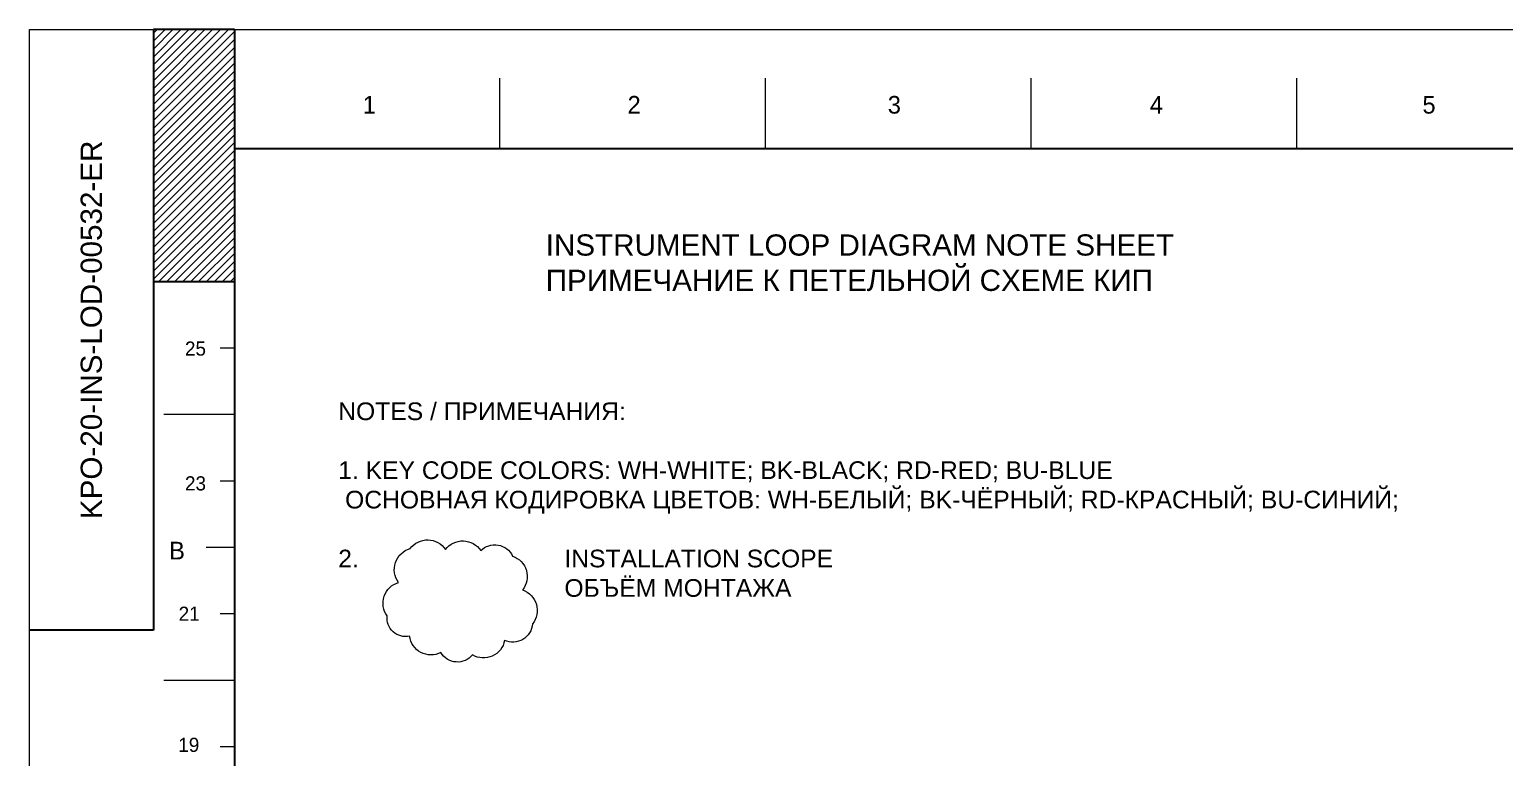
# Model space of a CAD drawing. Header units: millimetres. Extents: x 136827 to 348827, y 2171 to 31871.
# Drawn here: x 222827 to 243707, y 21570 to 31871 of the extents above; entities that cross this region are included whole.
import ezdxf

# ---------------------------------------------------------------- set-up
doc = ezdxf.new("R2010")
doc.units = ezdxf.units.MM
doc.layers.add('2-Text', color=7, linetype='Continuous')
for name, color, linetype, lineweight in [('Hatch', 7, 'Continuous', 0), ('Level 1', 7, 'Continuous', 0), ('Main', 7, 'Continuous', 20), ('Text', 7, 'Continuous', 9)]:
    doc.layers.add(name, color=color, linetype=linetype, lineweight=lineweight)
doc.styles.add('01_ГОСТ_ISO', font='arial.ttf', dxfattribs={"height": 2.5})
doc.styles.add('Styledgn001', font='dgn001.shx')

# ---------------------------------------------------------------- blocks, each defined once
blk = doc.blocks.new('STAMP1')
at = {"layer": 'Text', "insert": (137703.7369486131, 27621.03941830341), "char_height": 300, "width": 8499.863019106842, "attachment_point": 5, "rotation": 90.00447437892686, "style": '01_ГОСТ_ISO'}
blk.add_mtext('KPO-20-INS-LOD-00532-ER', dxfattribs=at)

msp = doc.modelspace()

# ---------------------------------------------------------------- hatches: boundary and pattern name
at = {"layer": 'Hatch', "lineweight": 0, "transparency": 33554687}
h = msp.add_hatch(dxfattribs=at)
h.set_pattern_fill('ANSI31', scale=25)
h.set_pattern_definition([(45, (-26902.93131460622, -144118.6816744967), (-56.12660075668221, 56.12660075668221), [])])
h.paths.add_polyline_path([(225726.8619486112, 31871.03941830341), (224580.6119486112, 31871.03941830341), (224580.6119486112, 28301.03941830387), (225726.8619486112, 28301.03941830387)])

# ---------------------------------------------------------------- linework, layer by layer
at = {"layer": 'Level 1', "color": 7, "linetype": 'Continuous', "lineweight": 30}
for p, q in [((224580.6119486112, 31871.03941830341), (224580.6119486112, 23371.03941830341)), ((225726.8619486112, 31871.03941830341), (224580.6119486112, 31871.03941830341)), ((225726.8619486112, 31871.03941830341), (225726.8619486112, 2861.039418303408)), ((225726.8619486112, 30181.03941830341), (225726.8619486112, 3861.039418303408)), ((264326.8619486112, 30181.03941830341), (225726.8619486112, 30181.03941830341)), ((225726.8619486112, 28301.03941830387), (224580.6119486112, 28301.03941830387)), ((224580.6119486112, 23371.03941830341), (222826.8619486112, 23371.03941830341))]:
    msp.add_line(p, q, dxfattribs=at)
at = {"layer": 'Level 1', "color": 7, "linetype": 'Continuous', "lineweight": 0}
for p, q in [((229486.8619486112, 30181.03941830341), (229486.8619486112, 31181.03941830341)), ((233246.8619486131, 30181.03941830341), (233246.8619486131, 31181.03941830341)), ((237006.8619486131, 30181.03941830341), (237006.8619486131, 31181.03941830341)), ((240766.8619486131, 30181.03941830341), (240766.8619486131, 31181.03941830341)), ((225726.8619486112, 27361.03941830341), (225526.8619486112, 27361.03941830341)), ((225726.8619486112, 26421.03941830341), (224726.8619486112, 26421.03941830341)), ((225726.8619486112, 26421.03941830341), (224726.8619486112, 26421.03941830341)), ((225726.8619486112, 25481.03941830341), (225526.8619486112, 25481.03941830341)), ((225726.8619486112, 24541.03941830294), (225326.8619486112, 24541.03941830294)), ((225726.8619486112, 23601.03941830387), (225526.8619486112, 23601.03941830387)), ((225726.8619486112, 22661.03941830341), (224726.8619486112, 22661.03941830341)), ((225726.8619486112, 21721.03941830341), (225526.8619486112, 21721.03941830341))]:
    msp.add_line(p, q, dxfattribs=at)
at = {"layer": 'Level 1', "color": 126, "linetype": 'Continuous', "lineweight": 0, "true_color": 0x006969, "flags": 128}
msp.add_lwpolyline([(222826.8619486112, 31871.03941830341), (264826.8619486112, 31871.03941830341), (264826.8619486112, 2171.039418303408), (222826.8619486112, 2171.039418303408), (222826.8619486112, 31871.03941830341)], dxfattribs=at)
at = {"layer": 'Main', "color": 1}
msp.add_lwpolyline([(228214.7786840945, 24526.37031501997, -0.52056705), (228714.5628136694, 24511.67937145568, -0.52056705), (229214.3469432443, 24496.98842789046, -0.52056705), (229665.6024877727, 24419.37845746055, -0.52056705), (229806.7621551231, 23939.71821487742, -0.52056705), (229947.9218224697, 23460.05797229521, -0.52056705), (229552.9851883054, 23226.63175970176, -0.52056705), (229097.1464738324, 23021.17844046326, -0.52056705), (228648.9586957321, 23054.19698331365, -0.52056705), (228207.2270707451, 23288.44721593801, -0.52056705), (227890.1512228176, 23572.14614979224, -0.52056705), (228051.1876263246, 24045.50360113988, -0.52056705)], format="xyb", close=True, dxfattribs=at)

# ---------------------------------------------------------------- block references
at = {"layer": '2-Text'}
msp.add_blockref('STAMP1', (86000, 0.1741411683442493), dxfattribs=at)

# ---------------------------------------------------------------- texts
at = {"layer": 'Level 1', "color": 7, "linetype": 'Continuous', "lineweight": 30, "line_spacing_factor": 0.8, "style": 'Styledgn001'}
for s, insert, char_height, attachment_point in [('{\\Fdgn000|c0;1}', (227545.6119486112, 30931.036918303), 249.9975, 1), ('{\\Fdgn000|c0;2}', (231293.1119486149, 30931.036918303), 249.9975, 1), ('{\\Fdgn000|c0;3}', (234976.8619486112, 30931.036918303), 249.9975, 1), ('{\\Fdgn000|c0;4}', (238686.8619486149, 30931.036918303), 249.9975, 1), ('{\\Fdgn000|c0;5}', (242545.6119486112, 30931.036918303), 249.9975, 1), ('{\\Fdgn000|c0;25}', (225176.2889276762, 27354.78691830346), 199.995, 5), ('{\\Fdgn000|c0;23}', (225176.2889276762, 25447.28691830393), 199.995, 5), ('{\\Fdgn000|c0;B}', (224915.5250524059, 24497.28816830367), 249.9975, 5), ('{\\Fdgn000|c0;21}', (225086.7294635661, 23603.53691830393), 199.995, 5), ('{\\Fdgn000|c0;19}', (225081.9932538513, 21747.28691830393), 199.995, 5)]:
    msp.add_mtext(s, dxfattribs=dict(at, insert=insert, char_height=char_height, attachment_point=attachment_point))
at = {"layer": 'Text', "attachment_point": 5, "rotation": 0.004474378926858075, "style": '01_ГОСТ_ISO'}
for s, insert, char_height, width in [('\\pxi1,ql;{\\C0;INSTRUMENT LOOP DIAGRAM NOTE SHEET\\PПРИМЕЧАНИЕ К ПЕТЕЛЬНОЙ СХЕМЕ КИП}', (234834.9007860795, 28569.57606552169), 300, 9999.999977629232), ('\\pxi1,ql;{\\C0;NOTES / ПРИМЕЧАНИЯ:\\P\\P1. KEY CODE COLORS: WH-WHITE; BK-BLACK; RD-RED; BU-BLUE\\P ОСНОВНАЯ КОДИРОВКА ЦВЕТОВ: WH-БЕЛЫЙ; BK-ЧЁРНЫЙ; RD-КРАСНЫЙ; BU-СИНИЙ;\\P\\pi-1,l2;^I\\P2.                              INSTALLATION SCOPE\\P                                 ОБЪЁМ МОНТАЖА\\P\\pt14;^I^I\\P\\P\\pi1,l0,tz;\\P  }', (243142.5810049735, 24386.12294547539), 250, 32390.95673307074)]:
    msp.add_mtext(s, dxfattribs=dict(at, insert=insert, char_height=char_height, width=width))

doc.saveas('drawing.dxf')
